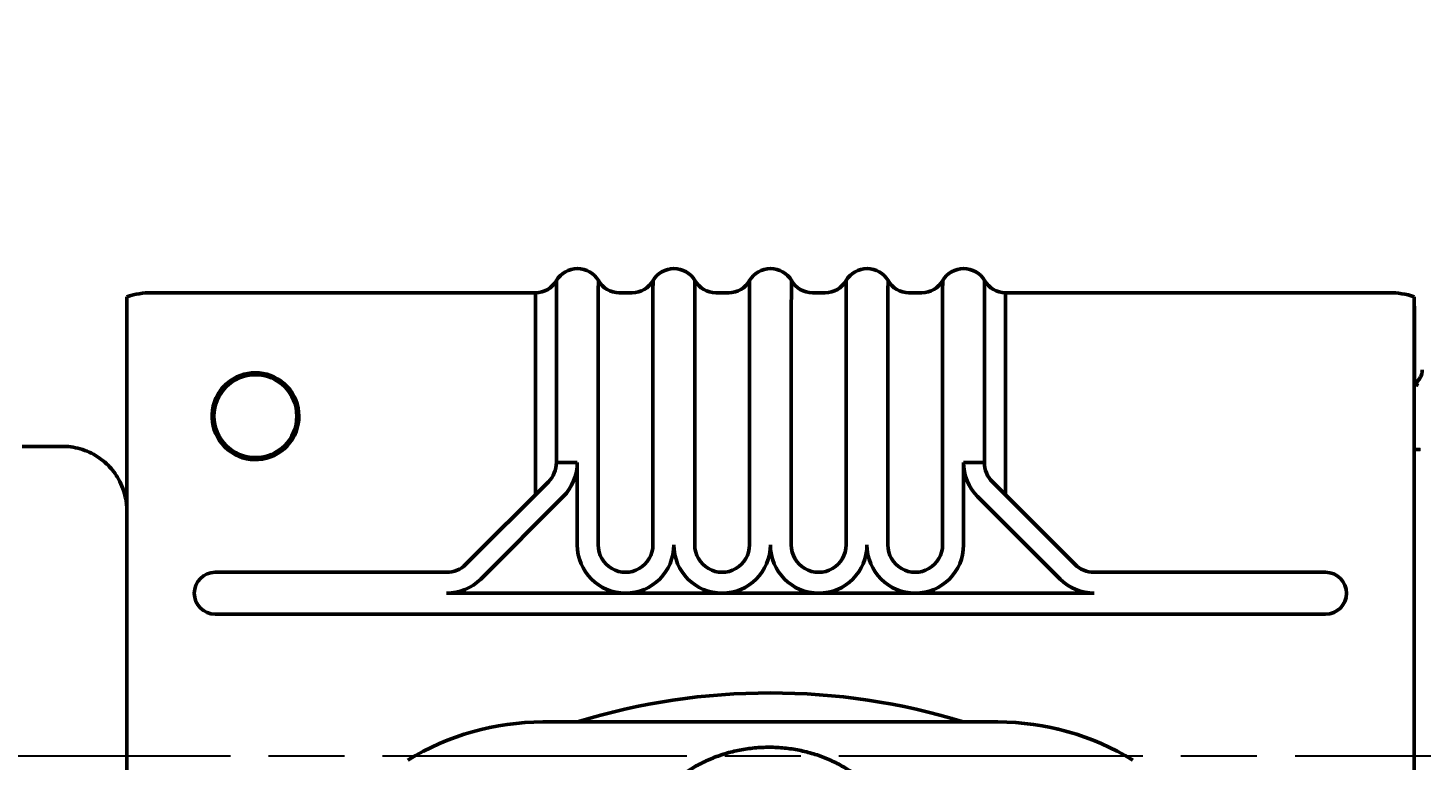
# Model space of a CAD drawing. Header units: millimetres. Extents: x 32504 to 36677, y 41990 to 42879.
# Drawn here: x 32749.3 to 32804.3, y 42769.5 to 42798.4 of the extents above; entities that cross this region are included whole.
import ezdxf

# ---------------------------------------------------------------- set-up
doc = ezdxf.new("R2010")
doc.units = ezdxf.units.MM
doc.linetypes.add('AM_ISO08W050', pattern=[18, 12, -1.5, 3, -1.5])
doc.layers.add('Duong_tam', color=4, linetype='AM_ISO08W050', lineweight=25)
doc.layers.add('Net_dam', color=7, linetype='Continuous', lineweight=50)
doc.styles.add('TCVN', font='tcvn7284-2003i.ttf')
doc.dimstyles.new('TCVN$0', dxfattribs={"dimtxt": 3.5, "dimasz": 3.5, "dimexe": 1, "dimexo": 1, "dimgap": 1.3, "dimtad": 1, "dimdsep": 46, "dimtxsty": 'TCVN', "dimcen": 0, "dimclrd": 3, "dimclre": 3, "dimclrt": 2, "dimadec": 0, "dimazin": 2, "dimtp": 0.1, "dimtm": 0.1, "dimtfac": 0.71, "dimtmove": 0, "dimatfit": 3, "dimfxl": 1, "dimtfill": 1, "dimlwd": 25, "dimlwe": 25, "dimarcsym": 1})

# ---------------------------------------------------------------- blocks, each defined once
blk = doc.blocks.new('*D38')
at = {"layer": 'Defpoints', "color": 0, "transparency": 16777216}
for p in [(32734.05, 42809.038), (32927.553, 42809.038), (32912.553, 42301.63)]:
    blk.add_point(p, dxfattribs=at)
at = {"layer": 'Net_dam', "color": 3, "linetype": 'ByBlock', "lineweight": 25, "transparency": 16777216}
for p, q in [((32735.05, 42809.038), (32928.553, 42809.038)), ((32927.553, 42305.13), (32927.553, 42805.538)), ((32913.553, 42301.63), (32928.553, 42301.63))]:
    blk.add_line(p, q, dxfattribs=at)
at = {"layer": 'Net_dam', "color": 3, "transparency": 16777216}
for points in [[(32926.969, 42805.538), (32928.136, 42805.538), (32927.553, 42809.038)], [(32926.969, 42305.13), (32928.136, 42305.13), (32927.553, 42301.63)]]:
    blk.add_solid(points, dxfattribs=at)
at = {"layer": 'Net_dam', "color": 2, "transparency": 16777216, "insert": (32924.503, 42555.334), "char_height": 3.5, "attachment_point": 5, "rotation": 90, "style": 'TCVN', "bg_fill": 3, "box_fill_scale": 1.1, "bg_fill_color": 256, "bg_fill_true_color": 13158600, "bg_fill_transparency": 0}
blk.add_mtext('2540', dxfattribs=at)

msp = doc.modelspace()

# ---------------------------------------------------------------- linework, layer by layer
at = {"layer": 'Duong_tam'}
msp.add_line((32709.3006, 42769.6385), (32829.0008, 42769.6385), dxfattribs=at)
at = {"layer": 'Net_dam'}
for p, q in [((32770.1574, 42787.974), (32770.1614, 42788.3833)), ((32771.8072, 42787.974), (32771.8112, 42788.3833)), ((32773.9674, 42787.974), (32773.9714, 42788.3833)), ((32775.6172, 42787.974), (32775.6212, 42788.3833)), ((32777.7774, 42787.974), (32777.7814, 42788.3833)), ((32779.4272, 42787.974), (32779.4312, 42788.3833)), ((32781.5874, 42787.974), (32781.5914, 42788.3833)), ((32783.2372, 42787.974), (32783.2412, 42788.3833)), ((32785.3974, 42787.974), (32785.4014, 42788.3833)), ((32787.0472, 42787.974), (32787.0512, 42788.3833)), ((32754.2027, 42787.9064), (32769.3365, 42787.9064)), ((32769.3365, 42787.9064), (32769.3365, 42779.9403)), ((32772.6361, 42787.9064), (32773.1465, 42787.9064)), ((32776.4461, 42787.9064), (32776.9565, 42787.9064)), ((32780.2561, 42787.9064), (32780.7665, 42787.9064)), ((32784.0661, 42787.9064), (32784.5765, 42787.9064)), ((32787.8761, 42787.9064), (32803.0099, 42787.9064)), ((32787.8761, 42787.9064), (32787.8761, 42779.9287)), ((32753.2009, 42784.3277), (32753.2009, 42763.8114)), ((32770.1556, 42781.2068), (32770.1556, 42784.3277)), ((32771.8054, 42784.3277), (32771.8054, 42777.9547)), ((32775.6154, 42784.3277), (32775.6154, 42777.9547)), ((32777.7756, 42777.9547), (32777.7756, 42784.3277)), ((32779.4254, 42784.3277), (32779.4254, 42777.9547)), ((32781.5856, 42777.9547), (32781.5856, 42784.3277)), ((32783.2354, 42784.3277), (32783.2354, 42777.9547)), ((32785.3956, 42777.9547), (32785.3956, 42784.3277)), ((32787.0454, 42784.3277), (32787.0454, 42781.2068)), ((32804.0009, 42763.8114), (32804.0009, 42784.3277)), ((32804.0117, 42784.3277), (32804.0117, 42784.2614)), ((32756.7971, 42783.8913), (32756.8646, 42783.8523)), ((32750.6663, 42781.8441), (32749.0788, 42781.8441)), ((32804.001, 42764.0343), (32804.001, 42781.7152)), ((32770.1556, 42781.2068), (32770.9802, 42781.2068)), ((32770.9802, 42781.2068), (32770.9802, 42777.9547)), ((32786.2202, 42777.9547), (32786.2202, 42781.2068)), ((32787.0454, 42781.2068), (32786.2202, 42781.2068)), ((32766.5872, 42777.191), (32769.8392, 42780.443)), ((32787.3617, 42780.443), (32790.6138, 42777.191)), ((32767.1702, 42776.6077), (32770.4223, 42779.8597)), ((32786.7782, 42779.8597), (32790.0302, 42776.6077)), ((32756.693, 42776.8746), (32765.8234, 42776.8746)), ((32791.3775, 42776.8746), (32800.508, 42776.8746)), ((32772.8852, 42776.0497), (32765.8232, 42776.0497)), ((32776.6952, 42776.0497), (32772.8852, 42776.0497)), ((32780.5052, 42776.0497), (32776.6952, 42776.0497)), ((32784.3152, 42776.0497), (32780.5052, 42776.0497)), ((32791.3773, 42776.0497), (32784.3152, 42776.0497)), ((32800.508, 42775.2248), (32756.693, 42775.2248)), ((32769.6172, 42770.9697), (32787.5777, 42770.9697)), ((32787.5787, 42770.9697), (32787.5777, 42770.9697)), ((32789.9172, 42770.7046), (32789.9514, 42770.6888))]:
    msp.add_line(p, q, dxfattribs=at)
at = {"layer": 'Net_dam', "flags": 128}
for points in [[(32770.1556, 42784.3277), (32770.1556, 42784.88), (32770.1557, 42785.4196), (32770.1558, 42785.9341), (32770.1559, 42786.4116), (32770.1561, 42786.8411), (32770.1563, 42787.2128), (32770.1566, 42787.5181), (32770.1568, 42787.75), (32770.1571, 42787.9031), (32770.1574, 42787.974)], [(32771.8072, 42787.974), (32771.8069, 42787.9031), (32771.8066, 42787.75), (32771.8063, 42787.5181), (32771.8061, 42787.2128), (32771.8059, 42786.8411), (32771.8057, 42786.4116), (32771.8056, 42785.9341), (32771.8055, 42785.4196), (32771.8054, 42784.88), (32771.8054, 42784.3277)], [(32773.9653, 42777.9314), (32773.9656, 42784.88), (32773.9657, 42785.4196), (32773.9658, 42785.9341), (32773.9659, 42786.4116), (32773.9661, 42786.8411), (32773.9663, 42787.2128), (32773.9666, 42787.5181), (32773.9668, 42787.75), (32773.9671, 42787.9031), (32773.9674, 42787.974)], [(32775.6172, 42787.974), (32775.6169, 42787.9031), (32775.6166, 42787.75), (32775.6163, 42787.5181), (32775.6161, 42787.2128), (32775.6159, 42786.8411), (32775.6157, 42786.4116), (32775.6156, 42785.9341), (32775.6155, 42785.4196), (32775.6154, 42784.88), (32775.6154, 42784.3277)], [(32777.7756, 42784.3277), (32777.7756, 42784.88), (32777.7757, 42785.4196), (32777.7758, 42785.9341), (32777.7759, 42786.4116), (32777.7761, 42786.8411), (32777.7763, 42787.2128), (32777.7766, 42787.5181), (32777.7768, 42787.75), (32777.7771, 42787.9031), (32777.7774, 42787.974)], [(32779.4272, 42787.974), (32779.4269, 42787.9031), (32779.4266, 42787.75), (32779.4263, 42787.5181), (32779.4261, 42787.2128), (32779.4259, 42786.8411), (32779.4257, 42786.4116), (32779.4256, 42785.9341), (32779.4255, 42785.4196), (32779.4254, 42784.88), (32779.4254, 42784.3277)], [(32781.5856, 42784.3277), (32781.5856, 42784.88), (32781.5857, 42785.4196), (32781.5858, 42785.9341), (32781.5859, 42786.4116), (32781.5861, 42786.8411), (32781.5863, 42787.2128), (32781.5866, 42787.5181), (32781.5868, 42787.75), (32781.5871, 42787.9031), (32781.5874, 42787.974)], [(32783.2372, 42787.974), (32783.2369, 42787.9031), (32783.2366, 42787.75), (32783.2363, 42787.5181), (32783.2361, 42787.2128), (32783.2359, 42786.8411), (32783.2357, 42786.4116), (32783.2356, 42785.9341), (32783.2355, 42785.4196), (32783.2354, 42784.88), (32783.2354, 42784.3277)], [(32785.3956, 42784.3277), (32785.3956, 42784.88), (32785.3957, 42785.4196), (32785.3958, 42785.9341), (32785.3959, 42786.4116), (32785.3961, 42786.8411), (32785.3963, 42787.2128), (32785.3966, 42787.5181), (32785.3968, 42787.75), (32785.3971, 42787.9031), (32785.3974, 42787.974)], [(32787.0472, 42787.974), (32787.0469, 42787.9031), (32787.0466, 42787.75), (32787.0463, 42787.5181), (32787.0461, 42787.2128), (32787.0459, 42786.8411), (32787.0457, 42786.4116), (32787.0456, 42785.9341), (32787.0455, 42785.4196), (32787.0454, 42784.88), (32787.0454, 42784.3277)], [(32753.2023, 42787.1665), (32753.202, 42787.0908), (32753.2018, 42786.9394), (32753.2016, 42786.7162), (32753.2014, 42786.4275), (32753.2012, 42786.0812), (32753.2011, 42785.6867), (32753.201, 42785.255), (32753.2009, 42784.7978), (32753.2009, 42784.3277)], [(32804.0009, 42784.3277), (32804.0009, 42784.7978), (32804.001, 42785.255), (32804.0011, 42785.6867), (32804.0012, 42786.0812), (32804.0014, 42786.4275), (32804.0016, 42786.7162), (32804.0018, 42786.9394), (32804.002, 42787.0908), (32804.0022, 42787.1665)], [(32804.0103, 42787.1665), (32804.0106, 42787.0908), (32804.0108, 42786.9394), (32804.011, 42786.7162), (32804.0112, 42786.4275), (32804.0114, 42786.0812), (32804.0115, 42785.6867), (32804.0116, 42785.255), (32804.0117, 42784.7978), (32804.0117, 42784.3277)]]:
    msp.add_lwpolyline(points, dxfattribs=at)
at = {"layer": 'Net_dam'}
msp.add_circle((32758.2807, 42783.0347), 1.6351, dxfattribs=at)
for centre, radius, start, end in [((32758.2807, 42783.0347), 1.7131, 49.00568, 130.99432), ((32758.2807, 42783.0347), 1.7131, 150, 49.00569), ((32758.2807, 42783.0347), 1.7131, 130.99432, 150), ((32769.0755, 42781.2068), 1.0801, 315, 0), ((32769.0752, 42781.2068), 1.905, 315, 0), ((32788.1252, 42781.2068), 1.905, 180, 225), ((32788.1255, 42781.2068), 1.0801, 180, 225), ((32772.8852, 42777.9547), 1.905, 180, 270), ((32772.8855, 42777.9547), 1.0801, 179.99999, 0.00001), ((32772.8852, 42777.9547), 1.905, 270, 0), ((32776.6952, 42777.9547), 1.905, 180, 270), ((32776.6955, 42777.9547), 1.0801, 179.99999, 0.00001), ((32776.6952, 42777.9547), 1.905, 270, 0), ((32780.5052, 42777.9547), 1.905, 180, 270), ((32780.5055, 42777.9547), 1.0801, 179.99999, 0.00001), ((32780.5052, 42777.9547), 1.905, 270, 0), ((32784.3152, 42777.9547), 1.905, 180, 270), ((32784.3155, 42777.9547), 1.0801, 179.99999, 0.00001), ((32784.3152, 42777.9547), 1.905, 270, 0), ((32756.693, 42776.0497), 0.8249, 90.00001, 269.99999), ((32765.8234, 42777.9547), 1.0801, 270, 315), ((32791.3775, 42777.9547), 1.0801, 225, 270), ((32800.508, 42776.0497), 0.8249, 270.00001, 89.99999), ((32765.8232, 42777.9547), 1.905, 270, 315), ((32791.3773, 42777.9547), 1.905, 225, 270), ((32778.6007, 42746.2047), 25.9124, 72.88548, 107.11452), ((32769.6172, 42760.8097), 10.16, 90, 121.58634), ((32787.5777, 42760.8097), 10.16, 58.41366, 90), ((32787.5787, 42760.8097), 10.16, 58.41366, 90)]:
    msp.add_arc(centre, radius, start, end, dxfattribs=at)
for centre, major_axis, ratio, start_param, end_param in [((32770.9863, 42787.9064), (0, 0.9538), 0.9986294, 5.2359878, 7.3303829), ((32774.7963, 42787.9064), (0, 0.9538), 0.9986294, 5.2359878, 7.3303829), ((32778.6063, 42787.9064), (0, 0.9538), 0.9986294, 5.2359878, 7.3303829), ((32782.4163, 42787.9064), (0, 0.9538), 0.9986294, 5.2359878, 7.3303829), ((32786.2263, 42787.9064), (0, 0.9538), 0.9986294, 5.2359878, 7.3303829), ((32769.3365, 42788.8602), (0, 0.9538), 0.9986294, 3.1415927, 4.1887902), ((32772.6361, 42788.8602), (0, 0.9538), 0.9986294, 2.0943951, 3.1415927), ((32773.1465, 42788.8602), (0, 0.9538), 0.9986294, 3.1415927, 4.1887902), ((32776.4461, 42788.8602), (0, 0.9538), 0.9986294, 2.0943951, 3.1415927), ((32776.9565, 42788.8602), (0, 0.9538), 0.9986294, 3.1415927, 4.1887902), ((32780.2561, 42788.8602), (0, 0.9538), 0.9986294, 2.0943951, 3.1415927), ((32780.7665, 42788.8602), (0, 0.9538), 0.9986294, 3.1415927, 4.1887902), ((32784.0661, 42788.8602), (0, 0.9538), 0.9986294, 2.0943951, 3.1415927), ((32784.5765, 42788.8602), (0, 0.9538), 0.9986294, 3.1415927, 4.1887902), ((32787.8761, 42788.8602), (0, 0.9538), 0.9986294, 2.0943951, 3.1415927), ((32754.2114, 42784.7271), (-2.2512, 2.2513), 0.9972647, 5.4991809, 5.8180983), ((32803.0012, 42784.7271), (2.2512, 2.2513), 0.9972647, 0.465087, 0.7840044), ((32753.2162, 42785.7322), (0.0221, 4.4901), 0.0049296, 1.1057093, 1.2456855), ((32804.0162, 42785.7322), (0.0221, 4.4901), 0.0049296, 1.1057093, 1.2456855), ((32803.9964, 42785.7322), (-0.0221, 4.4901), 0.0049296, 5.0374998, 5.177476)]:
    msp.add_ellipse(centre, major_axis=major_axis, ratio=ratio, start_param=start_param, end_param=end_param, dxfattribs=at)
msp.add_open_spline([(32804.0024, 42784.3166), (32804.0483, 42784.3479), (32804.1402, 42784.4107), (32804.2403, 42784.5458), (32804.3073, 42784.7002), (32804.3157, 42784.8111), (32804.3199, 42784.8665)], degree=3, dxfattribs=at)
for points, knots in [([(32804.1711, 42784.2392), (32804.1526, 42784.2523), (32804.1134, 42784.2799), (32804.0328, 42784.2667), (32803.9902, 42784.2597)], [0, 0, 0, 0, 0.4721025, 1, 1, 1, 1]), ([(32804.001, 42781.7152), (32804.0011, 42781.8859), (32804.0011, 42782.2269), (32804.0011, 42782.7186), (32804.0013, 42783.1727), (32804.0014, 42783.569), (32804.0016, 42783.896), (32804.0019, 42784.1342), (32804.0021, 42784.2888), (32804.0023, 42784.3073), (32804.0024, 42784.3166)], [0, 0, 0, 0, 0.1252155, 0.2500435, 0.3750947, 0.5000099, 0.6248986, 0.749992, 0.8747849, 1, 1, 1, 1]), ([(32753.2009, 42779.4664), (32753.2004, 42779.4753), (32753.1974, 42779.5265), (32753.1806, 42779.6859), (32753.1369, 42779.9157), (32753.0416, 42780.2253), (32752.8975, 42780.5373), (32752.6974, 42780.8422), (32752.468, 42781.1058), (32752.2, 42781.3397), (32751.8916, 42781.5392), (32751.5515, 42781.6954), (32751.1885, 42781.797), (32750.8893, 42781.846), (32750.7144, 42781.8386), (32750.6657, 42781.8366)], [0, 0, 0, 0, 0.0080658, 0.0462856, 0.1216244, 0.1936029, 0.2985852, 0.3897959, 0.4780884, 0.5713923, 0.6672776, 0.7647154, 0.863067, 0.961927, 1, 1, 1, 1]), ([(32804.001, 42781.7152), (32804.0461, 42781.7152), (32804.1361, 42781.7152), (32804.2136, 42781.7152), (32804.2355, 42781.7152), (32804.2365, 42781.7152)], [0, 0, 0, 0, 0.4878564, 0.9757128, 1, 1, 1, 1]), ([(32782.2411, 42768.6677), (32782.1477, 42768.7429), (32781.9087, 42768.9353), (32781.4891, 42769.2054), (32780.9808, 42769.4665), (32780.4423, 42769.6764), (32779.8804, 42769.8334), (32779.3015, 42769.935), (32778.7124, 42769.9799), (32778.1201, 42769.9672), (32777.5316, 42769.8967), (32776.9541, 42769.7688), (32776.3945, 42769.5846), (32775.8597, 42769.3457), (32775.3682, 42769.0608), (32775.04, 42768.8234), (32774.8774, 42768.6885), (32774.852, 42768.6674)], [0, 0, 0, 0, 0.0458767, 0.1174086, 0.1891948, 0.2613596, 0.3338333, 0.4065543, 0.4794733, 0.5525531, 0.6257627, 0.6990662, 0.7724242, 0.8457795, 0.9190522, 0.9873206, 1, 1, 1, 1])]:
    msp.add_open_spline(points, degree=3, knots=knots, dxfattribs=at)

# ---------------------------------------------------------------- next in the draw order: dimensions: what is measured, and where the dimension line sits
dim = msp.add_linear_dim(base=(32927.5527, 42809.0383), p1=(32912.5527, 42301.6297), p2=(32734.05, 42809.0383), angle=90, text='2540', dimstyle='TCVN$0', override={"dimlfac": 5}, dxfattribs=at)
dim.commit()
dim.dimension.update_dxf_attribs({"geometry": '*D38', "text_midpoint": (32924.5027, 42555.334)})

doc.saveas('drawing.dxf')
